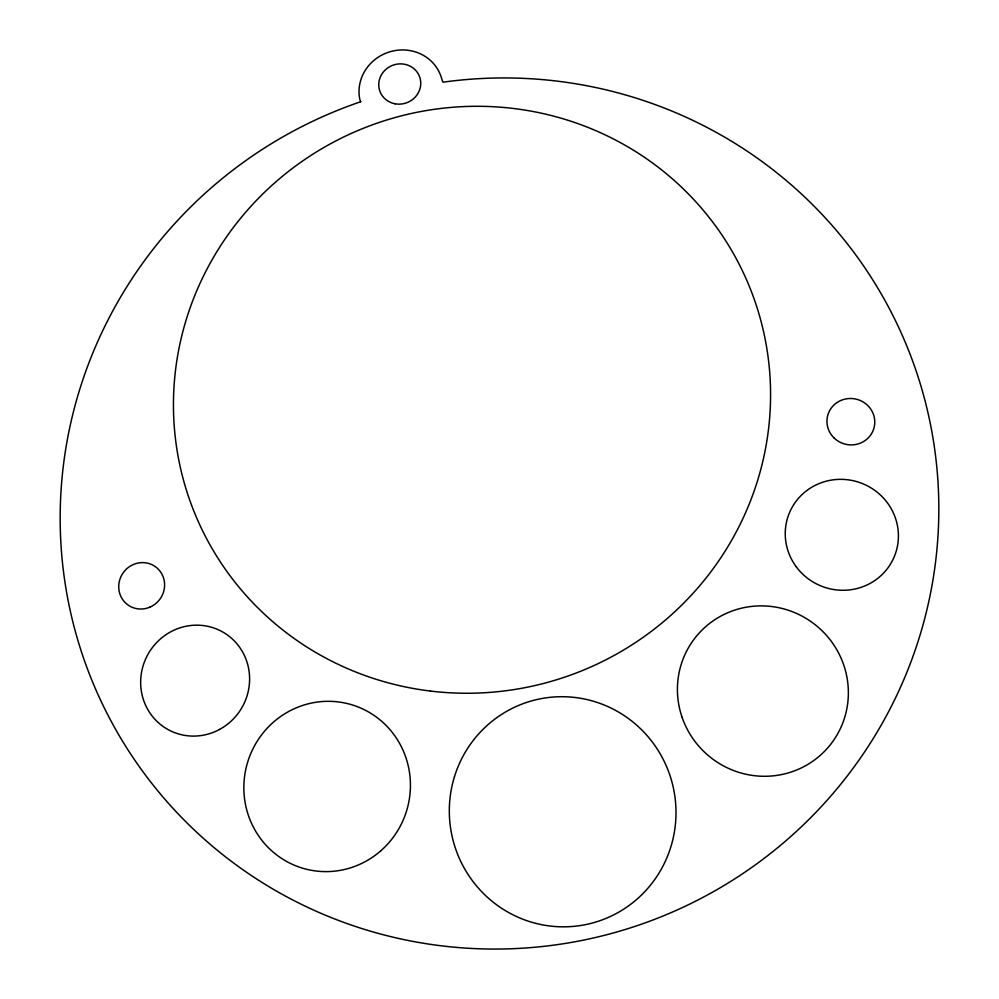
<?xml version="1.0" encoding="UTF-8"?>
<svg xmlns="http://www.w3.org/2000/svg" width="999" height="999" viewBox="0 0 999 999"><rect width="100%" height="100%" fill="white"/><g stroke="black" fill="none" stroke-linecap="round" stroke-linejoin="round"><path stroke-width="1.5" d="M360.714 101.748L357.093 102.984A440.434 434.453 -25.4 0 0 189.223 825.112A440.434 434.453 -25.4 0 0 915.471 649.263A440.434 434.453 -25.4 0 0 442.969 82.18L441.945 79.608A42.295 40.035 -20.5 0 0 392.295 51.149A42.295 40.035 -20.5 0 0 359.752 99.213L360.714 101.748M430.344 691.046A299.613 292.42 -22.5 0 0 748.875 285.264A299.613 292.42 -22.5 0 0 236.8 223.002A299.613 292.42 -22.5 0 0 430.344 691.046M834.028 437.912A23.964 23.152 14.2 0 0 873.988 427.972A23.964 23.152 14.2 0 0 844.567 399.213A23.964 23.152 14.2 0 0 834.028 437.912M796.153 566.658A56.818 55.232 22.6 0 0 893.593 558.229A56.818 55.232 22.6 0 0 835.713 479.557A56.818 55.232 22.6 0 0 796.153 566.658M682.08 717.27A86.189 84.49 40.3 0 0 827.422 748.214A86.189 84.49 40.3 0 0 779.183 607.779A86.189 84.49 40.3 0 0 682.08 717.27M454.445 776.76A115.16 113.262 77.4 0 0 587.562 924.2A115.16 113.262 77.4 0 0 645.978 734.352A115.16 113.262 77.4 0 0 454.445 776.76M395.154 103.809A21.129 19.992 -20.5 0 0 419.792 77.31A21.129 19.992 -20.5 0 0 384.303 70.917A21.129 19.992 -20.5 0 0 395.154 103.809M380.731 850.861A85.327 83.117 -73.5 0 0 355.569 706.018A85.327 83.117 -73.5 0 0 245.117 802.522A85.327 83.117 -73.5 0 0 380.731 850.861M219.568 729.432A55.919 53.996 -60.4 0 0 225.087 633.416A55.919 53.996 -60.4 0 0 140.747 679.045A55.919 53.996 -60.4 0 0 219.568 729.432M150 607.105A23.539 22.615 -53.5 0 0 156.019 567.157A23.539 22.615 -53.5 0 0 118.981 583.191A23.539 22.615 -53.5 0 0 150 607.105"/></g></svg>
